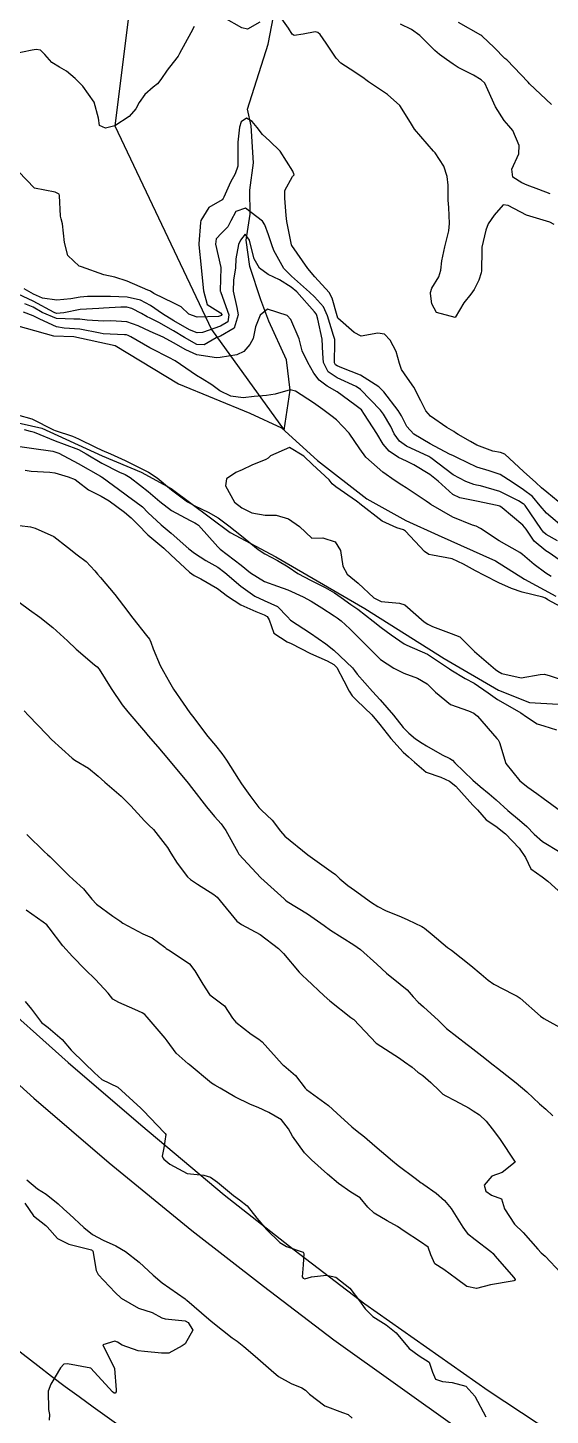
# Model space of a CAD drawing. Header units: metres. Extents: x 292545 to 299085, y 7450245 to 7463078.
# Drawn here: x 295360.7 to 295405.2, y 7462231.4 to 7462349.7 of the extents above; entities that cross this region are included whole.
import ezdxf

# ---------------------------------------------------------------- set-up
doc = ezdxf.new("R2010")
doc.units = ezdxf.units.M
for name, color, linetype in [('Curvas de Nivel 1m', 11, 'Continuous'), ('Curvas de Nivel 5m', 15, 'Continuous'), ('Hidrografia', 140, 'Continuous'), ('Linha Férrea', 20, 'Continuous'), ('Vias Primárias', 230, 'Continuous')]:
    doc.layers.add(name, color=color, linetype=linetype)

msp = doc.modelspace()

# ---------------------------------------------------------------- linework, layer by layer
at = {"layer": 'Curvas de Nivel 1m', "flags": 128}
for points, elevation in [([(295380.45, 7462350.19), (295379.41, 7462349.6), (295378.94, 7462349.71), (295377.42, 7462350.56)], 667), ([(295405.57, 7462332.93), (295405.22, 7462333.14), (295404.92, 7462333.23), (295403.22, 7462333.75), (295401.66, 7462334.55), (295401.24, 7462334.61), (295400.47, 7462333.74), (295399.96, 7462332.99), (295399.74, 7462332.46), (295399.42, 7462331), (295399.4, 7462330.79), (295399.38, 7462329), (295399.35, 7462328.82), (295399.16, 7462328.2), (295398.74, 7462327.41), (295398.46, 7462327.01), (295397.88, 7462326.27), (295397.12, 7462325.02), (295395.53, 7462325.45), (295395.13, 7462326.17), (295395.04, 7462327.05), (295395.04, 7462327.15), (295395.15, 7462327.5), (295395.73, 7462328.47), (295395.9, 7462329.04), (295396, 7462329.85), (295396.26, 7462331.03), (295396.59, 7462332.41), (295396.66, 7462333.03), (295396.58, 7462334.38), (295396.54, 7462335.03), (295396.53, 7462336.3), (295396.45, 7462337.03), (295396.15, 7462337.91), (295395.41, 7462339.05), (295395.29, 7462339.21), (295393.66, 7462341.07), (295393.32, 7462341.64), (295392.42, 7462343.08), (295391.35, 7462344.03), (295389.75, 7462345.11), (295389.52, 7462345.27), (295389.37, 7462345.39), (295388.57, 7462345.93), (295387.38, 7462346.71), (295386.98, 7462347.14), (295386.13, 7462348.42), (295385.6, 7462349.16), (295385.41, 7462349.31), (295385.19, 7462349.38), (295384.17, 7462349.18), (295383.4, 7462349.05), (295383.22, 7462349.19), (295382.92, 7462349.68), (295381.84, 7462351.21)], 667), ([(295374.87, 7462349.83), (295374.57, 7462349.29), (295373.61, 7462347.54), (295373.49, 7462347.31), (295373.38, 7462347.16), (295372.57, 7462346.12), (295372.03, 7462345.32), (295371.74, 7462344.95), (295371.35, 7462344.67), (295370.64, 7462344.04), (295370.16, 7462343.34), (295369.87, 7462342.81), (295369.32, 7462342.15), (295368.08, 7462341.37), (295367.31, 7462341.16), (295366.79, 7462341.39), (295366.7, 7462342), (295366.34, 7462343.39), (295365.35, 7462344.73), (295364.7, 7462345.41), (295363.96, 7462346.01), (295363.37, 7462346.35), (295362.71, 7462346.77), (295362.11, 7462347.44), (295361.75, 7462347.81), (295361.39, 7462347.87), (295361.04, 7462347.81), (295359.38, 7462347.47)], 667), ([(295405.25, 7462335.56), (295404.27, 7462335.92), (295403.26, 7462336.31), (295402.81, 7462336.51), (295402.06, 7462336.97), (295401.96, 7462337.66), (295402.56, 7462338.96), (295402.58, 7462339.68), (295402.05, 7462340.97), (295401.71, 7462341.37), (295401.32, 7462341.81), (295400.58, 7462342.99), (295399.92, 7462344.42), (295399.65, 7462345), (295399.36, 7462345.29), (295398.69, 7462345.68), (295397.38, 7462346.34), (295396.96, 7462346.61), (295396.39, 7462347.03), (295395.79, 7462347.45), (295395.39, 7462347.79), (295394.13, 7462349.06), (295393.41, 7462349.58), (295392.48, 7462350.02)], 668), ([(295405.34, 7462343.19), (295403.48, 7462344.95), (295403.35, 7462345.08), (295401.53, 7462346.98), (295401.45, 7462347.05), (295401.38, 7462347.11), (295400.45, 7462348.04), (295399.44, 7462349), (295399.4, 7462349.04), (295399.31, 7462349.09), (295397.42, 7462350.17)], 669), ([(295406.39, 7462308.92), (295404.94, 7462310.1), (295404.51, 7462310.49), (295404.01, 7462310.94), (295402.97, 7462311.87), (295401.77, 7462312.97), (295401.37, 7462313.36), (295400.99, 7462313.5), (295400.35, 7462313.62), (295398.99, 7462314.13), (295398.43, 7462314.44), (295397.4, 7462315.02), (295397.16, 7462315.18), (295397.01, 7462315.29), (295396.42, 7462315.63), (295395.02, 7462316.59), (295394.63, 7462317.05), (295394.2, 7462317.89), (295393.6, 7462319.06), (295393.06, 7462319.83), (295392.55, 7462320.56), (295392.37, 7462321.08), (295392.1, 7462322.1), (295391.58, 7462323.09), (295391.1, 7462323.58), (295390.53, 7462323.67), (295389.1, 7462323.43), (295388.5, 7462323.73), (295387.12, 7462324.96), (295387.05, 7462325.14), (295386.65, 7462326.66), (295386.37, 7462327.15), (295385.16, 7462328.47), (295384.55, 7462329.18), (295383.19, 7462331.15), (295383.18, 7462331.19), (295383.17, 7462331.22), (295382.76, 7462333.19), (295382.71, 7462333.71), (295382.6, 7462335.2), (295382.6, 7462335.85), (295383.26, 7462337.03), (295383.34, 7462337.11), (295383.38, 7462337.19), (295383.27, 7462337.5), (295382.21, 7462339.2), (295381.3, 7462340.08), (295380.7, 7462340.61), (295380.25, 7462341.23), (295379.82, 7462341.73), (295379.32, 7462342.02), (295378.86, 7462341.7), (295378.72, 7462341.25), (295378.59, 7462339.96), (295378.58, 7462339.25), (295378.59, 7462337.93), (295378.37, 7462337.25), (295377.95, 7462336.55), (295377.39, 7462335.26), (295377.34, 7462335.16), (295377.24, 7462335.06), (295376.12, 7462334.38), (295375.43, 7462333.28), (295375.39, 7462333.1), (295375.26, 7462331.28), (295375.26, 7462331.21), (295375.45, 7462329.28), (295375.48, 7462328.96), (295375.65, 7462327.27), (295375.98, 7462326.12), (295377.12, 7462325.4), (295377.21, 7462325.26), (295377.2, 7462325.18), (295377.12, 7462325.14), (295376.95, 7462325.09), (295375.12, 7462325.05), (295374.41, 7462325.3), (295373.74, 7462325.92), (295373.13, 7462326.23), (295371.42, 7462327.05), (295371.14, 7462327.25), (295371.08, 7462327.27), (295370.91, 7462327.33), (295369.15, 7462328.12), (295368.09, 7462328.44), (295367.16, 7462328.65), (295365.24, 7462329.33), (295365.17, 7462329.36), (295365.05, 7462329.4), (295364.08, 7462330.31), (295363.81, 7462331.42), (295363.63, 7462333.01), (295363.51, 7462333.43), (295363.46, 7462333.66), (295363.36, 7462335.43), (295363.33, 7462335.52), (295363.24, 7462335.6), (295362.99, 7462335.69), (295361.25, 7462336.05), (295359.86, 7462337.46)], 666), ([(295405.87, 7462305.95), (295404.9, 7462306.51), (295404.67, 7462306.7), (295404.49, 7462306.94), (295403.53, 7462308.34), (295403.1, 7462308.96), (295403.02, 7462309.05), (295402.93, 7462309.12), (295402.53, 7462309.37), (295400.94, 7462310.17), (295399.3, 7462310.64), (295398.95, 7462310.71), (295398.72, 7462310.77), (295398.04, 7462311.01), (295396.96, 7462311.6), (295395.06, 7462313.05), (295394.98, 7462313.1), (295394.89, 7462313.14), (295392.99, 7462314.04), (295392.37, 7462314.45), (295391.93, 7462315.09), (295391.63, 7462315.71), (295391.02, 7462316.76), (295390.75, 7462317.1), (295389.05, 7462318.87), (295388.69, 7462319.12), (295387.06, 7462319.86), (295386.29, 7462320.37), (295385.91, 7462321.16), (295385.85, 7462321.93), (295385.78, 7462323.16), (295385.42, 7462324.87), (295385.33, 7462325.17), (295385.27, 7462325.31), (295385.13, 7462325.49), (295383.63, 7462327.19), (295383.15, 7462327.61), (295382.14, 7462328.22), (295381.17, 7462328.69), (295380.44, 7462329.22), (295379.97, 7462330.02), (295379.67, 7462331.23), (295379.57, 7462331.6), (295379.2, 7462332.11), (295378.82, 7462331.62), (295378.65, 7462331.25), (295378.42, 7462330.01), (295378.38, 7462329.25), (295378.21, 7462328.2), (295378.18, 7462327.25), (295378.51, 7462325.87), (295378.62, 7462325.25), (295378.27, 7462324.09), (295377.1, 7462323.43), (295376.74, 7462323.27), (295375.71, 7462322.67), (295375.09, 7462322.72), (295374.03, 7462323.3), (295373.11, 7462323.87), (295371.86, 7462324.58), (295371.12, 7462324.94), (295370.85, 7462325.07), (295370.37, 7462325.34), (295369.54, 7462325.77), (295369.13, 7462325.88), (295368.6, 7462325.89), (295367.13, 7462325.8), (295366.72, 7462325.79), (295365.13, 7462325.68), (295363.73, 7462325.42), (295363.12, 7462325.36), (295362.91, 7462325.43), (295361.13, 7462326.4), (295359.42, 7462327.19)], 664), ([(295406.87, 7462303.75), (295405.16, 7462304.93), (295404.88, 7462305.1), (295403.88, 7462305.93), (295403.18, 7462306.96), (295402.91, 7462307.31), (295401.13, 7462308.78), (295400.93, 7462308.91), (295400.72, 7462308.98), (295398.94, 7462309.34), (295397.54, 7462309.62), (295396.94, 7462309.92), (295395.67, 7462311.04), (295394.96, 7462311.61), (295393.6, 7462312.43), (295392.98, 7462312.76), (295392.3, 7462313.08), (295391.5, 7462313.6), (295390.99, 7462314.21), (295390.45, 7462315.11), (295389.39, 7462316.74), (295389.13, 7462317.12), (295389.02, 7462317.23), (295388.58, 7462317.57), (295387.05, 7462318.67), (295386.21, 7462319.15), (295385.54, 7462319.65), (295385.06, 7462320.27), (295384.55, 7462321.18), (295384.09, 7462322.17), (295383.81, 7462323.18), (295383.12, 7462324.84), (295382.79, 7462325.19), (295381.13, 7462325.73), (295380.5, 7462325.22), (295380.09, 7462324.2), (295379.89, 7462323.23), (295379.62, 7462322.7), (295379.09, 7462322.12), (295378.51, 7462321.82), (295377.08, 7462321.59), (295376.76, 7462321.58), (295375.08, 7462321.83), (295374.14, 7462322.25), (295373.1, 7462322.86), (295372.22, 7462323.32), (295371.11, 7462323.82), (295370.07, 7462324.3), (295369.12, 7462324.64), (295367.76, 7462324.73), (295367.12, 7462324.71), (295365.73, 7462324.78), (295365.12, 7462324.86), (295364.58, 7462324.87), (295363.12, 7462324.93), (295361.9, 7462325.44), (295361.13, 7462325.88), (295360.4, 7462326.18)], 663), ([(295405.33, 7462302.93), (295404.87, 7462303.21), (295403.86, 7462303.93), (295402.88, 7462304.78), (295402.65, 7462304.96), (295400.89, 7462305.97), (295399.3, 7462307), (295398.91, 7462307.2), (295398.61, 7462307.3), (295396.92, 7462307.97), (295395.06, 7462309.05), (295394.93, 7462309.14), (295394.65, 7462309.34), (295392.95, 7462310.47), (295392.58, 7462310.71), (295392.01, 7462311.08), (295390.96, 7462311.81), (295389.52, 7462313.11), (295388.99, 7462313.82), (295388.1, 7462315.13), (295387.01, 7462316.27), (295386.53, 7462316.66), (295385.84, 7462317.16), (295385.03, 7462317.72), (295383.51, 7462318.72), (295383.05, 7462318.85), (295381.77, 7462318.47), (295381.04, 7462318.35), (295379.98, 7462318.28), (295379.04, 7462318.17), (295377.99, 7462318.29), (295377.05, 7462318.76), (295376.37, 7462319.27), (295375.55, 7462319.78), (295375.06, 7462320.05), (295373.24, 7462321.31), (295373.07, 7462321.41), (295372.87, 7462321.52), (295371.09, 7462322.42), (295369.46, 7462323.35), (295369.22, 7462323.48), (295369.1, 7462323.52), (295368.93, 7462323.54), (295367.11, 7462323.62), (295366.83, 7462323.66), (295365.11, 7462324.01), (295363.78, 7462324.09), (295363.11, 7462324.22), (295361.68, 7462324.88), (295361.12, 7462325.16), (295360.3, 7462325.46)], 662), ([(295359.79, 7462316.7), (295361.02, 7462316.37), (295362.86, 7462315.43), (295363, 7462315.37), (295364.48, 7462314.89), (295365, 7462314.67), (295366.43, 7462313.94), (295366.99, 7462313.69), (295367.73, 7462313.37), (295368.97, 7462312.8), (295370, 7462312.31), (295370.96, 7462311.82), (295371.69, 7462311.32), (295372.94, 7462310.31), (295374.29, 7462309.3), (295374.93, 7462308.95), (295376.06, 7462308.41), (295376.92, 7462307.91), (295377.82, 7462307.25), (295378.9, 7462306.38), (295380.33, 7462305.23), (295380.88, 7462304.85), (295381.96, 7462304.29), (295382.87, 7462303.74), (295383.72, 7462303.18), (295384.85, 7462302.57), (295386.03, 7462301.97), (295386.84, 7462301.52), (295387.4, 7462301.14), (295388.23, 7462300.54), (295388.82, 7462300.12), (295390.12, 7462299.11), (295390.81, 7462298.56), (295391.67, 7462297.95), (295392.79, 7462297.18), (295393.02, 7462297.07), (295394.78, 7462296.3), (295396.65, 7462295.03), (295396.76, 7462294.95), (295397.98, 7462294.23), (295398.75, 7462293.81), (295399.95, 7462292.99), (295400.73, 7462292.42), (295401.98, 7462291.71), (295402.72, 7462291.3), (295403.23, 7462290.95), (295404.13, 7462290.36), (295404.71, 7462290.18), (295405.78, 7462289.84)], 662), ([(295360.35, 7462315.46), (295360.87, 7462315.32), (295361, 7462315.29), (295361.22, 7462315.22), (295362.99, 7462314.49), (295363.77, 7462314.2), (295364.99, 7462313.74), (295365.64, 7462313.39), (295366.97, 7462312.58), (295368.5, 7462311.83), (295368.96, 7462311.62), (295369.39, 7462311.35), (295370.28, 7462310.68), (295370.94, 7462310.16), (295371.92, 7462309.32), (295372.93, 7462308.54), (295374.53, 7462307.68), (295374.91, 7462307.5), (295375.05, 7462307.42), (295375.23, 7462307.29), (295376.89, 7462305.45), (295377.09, 7462305.26), (295378.87, 7462303.87), (295379.68, 7462303.23), (295380.85, 7462302.5), (295381.97, 7462302.08), (295382.84, 7462301.79), (295384.17, 7462301.18), (295384.83, 7462300.81), (295385.75, 7462300.24), (295386.82, 7462299.55), (295387.06, 7462299.39), (295387.39, 7462299.14), (295388.13, 7462298.45), (295388.8, 7462297.8), (295389.47, 7462297.11), (295390.77, 7462295.85), (295391.89, 7462295.09), (295392.76, 7462294.67), (295393.93, 7462294.24), (295394.75, 7462293.75), (295395.45, 7462293.04), (295396.73, 7462292.01), (295398.28, 7462291.45), (295398.72, 7462291.26), (295399.05, 7462291), (295400.69, 7462289.11), (295400.8, 7462288.98), (295400.9, 7462288.77), (295401.46, 7462286.97), (295402.65, 7462285.49), (295403.32, 7462284.95), (295404.1, 7462284.4), (295404.63, 7462284.01), (295406.12, 7462282.92)], 663), ([(295359.58, 7462314.07), (295360.99, 7462313.86), (295362.81, 7462313.61), (295362.98, 7462313.55), (295363.07, 7462313.52), (295363.31, 7462313.43), (295364.97, 7462312.57), (295366.87, 7462311.47), (295366.95, 7462311.42), (295367.01, 7462311.38), (295368.94, 7462309.97), (295369.29, 7462309.71), (295369.8, 7462309.35), (295370.44, 7462308.85), (295370.92, 7462308.38), (295372.05, 7462307.32), (295372.9, 7462306.61), (295374.42, 7462305.29), (295374.88, 7462304.91), (295375.87, 7462304.28), (295376.87, 7462303.7), (295377.47, 7462303.25), (295378.85, 7462302.08), (295380.05, 7462301.23), (295380.83, 7462300.88), (295381.97, 7462300.35), (295382.82, 7462299.48), (295383.09, 7462299.19), (295384.8, 7462298.08), (295386.09, 7462297.16), (295386.78, 7462296.62), (295388.37, 7462295.13), (295388.54, 7462294.9), (295388.76, 7462294.6), (295390.09, 7462293.11), (295390.73, 7462292.41), (295391.88, 7462291.09), (295392.7, 7462290.05), (295393.17, 7462289.55), (295393.76, 7462289.06), (295394.32, 7462288.69), (295394.69, 7462288.47), (295396.01, 7462287.7), (295396.68, 7462287.39), (295396.89, 7462287.24), (295397.11, 7462287.02), (295398.65, 7462285.54), (295399.27, 7462285), (295400.03, 7462284.38), (295400.63, 7462283.87), (295401.62, 7462282.97), (295402.61, 7462282.12), (295403.25, 7462281.59), (295403.87, 7462280.94), (295404.59, 7462280.3), (295406.1, 7462279.4)], 664), ([(295406.82, 7462299.96), (295405.05, 7462300.93), (295404.83, 7462301.06), (295404.61, 7462301.16), (295402.84, 7462301.57), (295401.93, 7462301.88), (295400.85, 7462302.38), (295399.62, 7462302.99), (295398.87, 7462303.39), (295397.83, 7462303.97), (295396.88, 7462304.41), (295395.19, 7462304.73), (295394.88, 7462304.8), (295394.51, 7462305.05), (295392.9, 7462306.77), (295392.73, 7462306.9), (295392.14, 7462307.08), (295390.91, 7462307.65), (295389, 7462309.12), (295388.93, 7462309.17), (295388.71, 7462309.35), (295386.95, 7462310.56), (295386.63, 7462310.83), (295386.38, 7462311.15), (295384.97, 7462312.48), (295384.21, 7462313.18), (295382.99, 7462313.91), (295381.38, 7462313.21), (295381.18, 7462313.02), (295380.98, 7462312.9), (295379.79, 7462312.42), (295378.96, 7462312.02), (295378.41, 7462311.8), (295377.61, 7462311.25), (295377.54, 7462310.66), (295378.3, 7462309.25), (295378.93, 7462308.77), (295379.79, 7462308.36), (295380.92, 7462308.16), (295381.87, 7462308.15), (295382.92, 7462307.85), (295383.85, 7462307.18), (295384.9, 7462306.2), (295385.85, 7462306.21), (295386.89, 7462305.86), (295387.34, 7462305.14), (295387.54, 7462303.81), (295387.91, 7462303.13), (295388.85, 7462302.35), (295390.2, 7462301.11), (295390.83, 7462300.79), (295392.39, 7462300.64), (295392.83, 7462300.49), (295394.48, 7462299.05), (295394.81, 7462298.84), (295395.2, 7462298.65), (295396.8, 7462298.06), (295397.54, 7462297.76), (295398.3, 7462297.01), (295398.79, 7462296.51), (295400.57, 7462294.98), (295400.76, 7462294.83), (295401.11, 7462294.63), (295402.76, 7462294.28), (295404.38, 7462294.55), (295404.76, 7462294.6), (295405.23, 7462294.45), (295406.75, 7462293.93)], 661), ([(295359.02, 7462307.37), (295360.91, 7462307.14), (295361.3, 7462307.05), (295362.9, 7462306.33), (295364.06, 7462305.42), (295364.88, 7462304.77), (295365.66, 7462304.19), (295366.38, 7462303.39), (295366.6, 7462303.12), (295366.86, 7462302.84), (295368.1, 7462301.37), (295368.83, 7462300.42), (295369.62, 7462299.35), (295370.8, 7462297.88), (295371.04, 7462297.58), (295371.16, 7462297.33), (295371.36, 7462296.75), (295371.97, 7462295.32), (295372.24, 7462294.8), (295372.75, 7462293.89), (295373.1, 7462293.31), (295373.92, 7462292.11), (295374.5, 7462291.29), (295374.72, 7462291), (295376.04, 7462289.28), (295376.69, 7462288.49), (295377.23, 7462287.82), (295377.61, 7462287.26), (295378.65, 7462285.64), (295378.91, 7462285.24), (295379.61, 7462284.25), (295380.39, 7462283.22), (295380.62, 7462282.98), (295381.53, 7462282.12), (295382.22, 7462281.2), (295382.6, 7462280.78), (295384.57, 7462279.17), (295386.56, 7462277.76), (295386.91, 7462277.5), (295387.29, 7462277.14), (295387.98, 7462276.56), (295388.54, 7462276.15), (295390, 7462275.11), (295390.53, 7462274.77), (295391.19, 7462274.43), (295392.51, 7462273.88), (295393.08, 7462273.64), (295394.29, 7462273.05), (295394.43, 7462272.98), (295394.5, 7462272.93), (295395.16, 7462272.38), (295396.49, 7462271.28), (295396.81, 7462271.03), (295398.46, 7462269.75), (295399.34, 7462269), (295399.94, 7462268.48), (295400.44, 7462268.15), (295402.09, 7462267.3), (295402.43, 7462267.13), (295402.69, 7462266.96), (295404.42, 7462265.42), (295404.69, 7462265.21), (295405.21, 7462264.93), (295406.4, 7462264.29)], 666), ([(295358.94, 7462301.48), (295360.82, 7462300.07), (295361.69, 7462299.44), (295362.8, 7462298.57), (295364.04, 7462297.42), (295364.78, 7462296.71), (295366.35, 7462295.39), (295366.59, 7462295.21), (295366.76, 7462295.02), (295367.78, 7462293.37), (295368.73, 7462291.96), (295369.21, 7462291.36), (295370.7, 7462289.61), (295370.93, 7462289.34), (295371.76, 7462288.4), (295372.67, 7462287.31), (295374.35, 7462285.29), (295374.64, 7462284.93), (295375.91, 7462283.28), (295376.61, 7462282.44), (295377.17, 7462281.83), (295377.57, 7462281.26), (295378.58, 7462279.39), (295378.68, 7462279.24), (295380.55, 7462277.22), (295382.54, 7462275.41), (295382.65, 7462275.31), (295382.81, 7462275.2), (295384.52, 7462274.13), (295385.94, 7462273.16), (295386.5, 7462272.76), (295387.49, 7462272.13), (295388.49, 7462271.51), (295389.04, 7462271.11), (295390.46, 7462269.85), (295391.28, 7462269.09), (295392.44, 7462268.13), (295393.03, 7462267.66), (295393.56, 7462267.06), (295393.97, 7462266.6), (295394.42, 7462266.22), (295395.7, 7462265.04), (295396.4, 7462264.37), (295398.16, 7462263.01), (295398.38, 7462262.84), (295399.42, 7462262.04), (295400.37, 7462261.27), (295400.74, 7462260.98), (295402.34, 7462259.74), (295403.24, 7462258.95), (295404.32, 7462257.95), (295404.87, 7462257.48), (295405.45, 7462256.92)], 667), ([(295360.35, 7462291.46), (295360.72, 7462291.05), (295362.28, 7462289.43), (295362.69, 7462289.02), (295364.45, 7462287.41), (295364.67, 7462287.25), (295365.84, 7462286.57), (295366.66, 7462285.9), (295367.25, 7462285.37), (295368.64, 7462284.18), (295369.47, 7462283.35), (295370.61, 7462282.07), (295370.98, 7462281.71), (295371.39, 7462281.33), (295372.58, 7462279.79), (295372.86, 7462279.31), (295373.4, 7462278.46), (295374.3, 7462277.29), (295374.55, 7462277.07), (295375.15, 7462276.68), (295376.54, 7462275.78), (295376.83, 7462275.56), (295377.09, 7462275.26), (295378.51, 7462273.52), (295378.89, 7462273.24), (295380.49, 7462272.38), (295382.05, 7462271.2), (295382.48, 7462270.77), (295383.82, 7462269.18), (295384.13, 7462268.86), (295384.45, 7462268.57), (295385.96, 7462267.15), (295386.43, 7462266.73), (295388.24, 7462265.31), (295388.41, 7462265.18), (295388.44, 7462265.16), (295388.48, 7462265.13), (295390.38, 7462263.1), (295392.37, 7462261.82), (295392.82, 7462261.53), (295393.45, 7462261.06), (295393.95, 7462260.65), (295394.36, 7462260.34), (295395.06, 7462259.76), (295395.8, 7462259.04), (295396.07, 7462258.77), (295396.33, 7462258.62), (295397.11, 7462258.23), (295398.32, 7462257.57), (295398.67, 7462257.35), (295399.2, 7462257), (295399.78, 7462256.46), (295400.3, 7462255.81), (295400.91, 7462254.97), (295402.26, 7462252.96), (295401.15, 7462252.07), (295400.25, 7462251.78), (295399.61, 7462250.99), (295399.76, 7462250.5), (295400.23, 7462250.14), (295401.07, 7462249.82), (295401.33, 7462248.97), (295402.2, 7462247.68), (295402.92, 7462246.95), (295404.18, 7462245.53), (295404.48, 7462245.24), (295404.82, 7462244.93), (295406.15, 7462243.52)], 668), ([(295360.59, 7462280.91), (295362.1, 7462279.44), (295362.35, 7462279.21), (295362.57, 7462279.01), (295364.17, 7462277.41), (295364.55, 7462277.06), (295365.42, 7462276.28), (295366.13, 7462275.39), (295366.53, 7462274.98), (295367.93, 7462273.95), (295368.51, 7462273.55), (295368.78, 7462273.36), (295370.49, 7462272.44), (295371.27, 7462272.11), (295372.36, 7462271.31), (295372.42, 7462271.25), (295372.48, 7462271.18), (295372.81, 7462270.98), (295374.47, 7462269.88), (295374.92, 7462269.29), (295375.59, 7462268.13), (295376.17, 7462267.27), (295376.43, 7462267.06), (295377.46, 7462266.29), (295378.12, 7462265.24), (295378.41, 7462264.91), (295379.73, 7462263.89), (295380.39, 7462263.45), (295380.67, 7462263.22), (295382.36, 7462261.33), (295382.43, 7462261.26), (295382.51, 7462261.2), (295383.51, 7462260.34), (295384.34, 7462259.27), (295384.46, 7462259.17), (295386.32, 7462257.8), (295387.04, 7462257.14), (295388.3, 7462255.97), (295388.78, 7462255.6), (295389.4, 7462255.11), (295390.28, 7462254.34), (295391.77, 7462253.08), (295392.26, 7462252.69), (295393.71, 7462251.6), (295394.24, 7462251.21), (295394.33, 7462251.15), (295394.47, 7462251.06), (295395.51, 7462250.31), (295396.23, 7462249.69), (295396.78, 7462249.02), (295397.79, 7462247.43), (295398.06, 7462247.01), (295398.19, 7462246.87), (295398.84, 7462246.35), (295400.18, 7462245.35), (295400.36, 7462245.17), (295400.52, 7462244.98), (295402.15, 7462243.13), (295402.25, 7462242.96), (295402.23, 7462242.87), (295402.14, 7462242.83), (295402, 7462242.82), (295400.14, 7462242.5), (295398.96, 7462242.18), (295398.14, 7462242.35), (295397.25, 7462243.02), (295396.16, 7462243.81), (295395.4, 7462244.28), (295395.05, 7462245.05), (295394.84, 7462245.71), (295394.18, 7462246.17), (295392.77, 7462247.07), (295392.2, 7462247.46), (295391.34, 7462247.96), (295390.22, 7462248.61), (295389.69, 7462249.11), (295389.03, 7462249.91), (295388.24, 7462250.39), (295387.17, 7462251.14), (295386.25, 7462251.93), (295384.87, 7462253.16), (295384.27, 7462253.77), (295383.24, 7462255.19), (295382.92, 7462255.81), (295382.31, 7462256.56), (295381.23, 7462257.21), (295380.32, 7462257.63), (295379.66, 7462257.89), (295378.33, 7462258.52), (295377.09, 7462259.26), (295376.62, 7462259.54), (295376.35, 7462259.71), (295374.43, 7462261.29), (295374.36, 7462261.35), (295373.32, 7462262.25), (295372.55, 7462263.32), (295372.39, 7462263.55), (295370.85, 7462265.33), (295370.65, 7462265.57), (295370.42, 7462265.71), (295369.79, 7462265.98), (295368.43, 7462266.57), (295367.92, 7462266.86), (295367.51, 7462267.37), (295366.45, 7462268.54), (295365.56, 7462269.4), (295364.47, 7462270.49), (295363.65, 7462271.42), (295362.5, 7462272.95), (295362.28, 7462273.21), (295361.97, 7462273.44), (295360.52, 7462274.45)], 669), ([(295360.43, 7462266.67), (295360.99, 7462266.02), (295361.42, 7462265.44), (295361.83, 7462264.87), (295362.4, 7462264.46), (295363.61, 7462263.42), (295364.37, 7462262.5), (295365.5, 7462261.4), (295366.35, 7462260.57), (295366.99, 7462260.02), (295368.34, 7462259.36), (295370.32, 7462257.57), (295370.55, 7462257.34), (295372.29, 7462255.49), (295372.38, 7462255.41), (295372.44, 7462255.32), (295372.28, 7462254.17), (295372.14, 7462253.46), (295372.19, 7462253.32), (295372.27, 7462253.22), (295372.78, 7462252.8), (295374.25, 7462252), (295375.69, 7462251.84), (295376.25, 7462251.69), (295376.86, 7462251.26), (295378.23, 7462250.13), (295378.74, 7462249.76), (295379.37, 7462249.23), (295380.21, 7462248.19), (295381.04, 7462247.21), (295382.18, 7462246.12), (295382.75, 7462245.76), (295384.17, 7462245.27), (295384.23, 7462245.17), (295384.16, 7462244.21), (295384.08, 7462243.18), (295384.15, 7462243.07), (295384.31, 7462243.01), (295384.88, 7462243.17), (295386.15, 7462243.31), (295386.95, 7462243.14), (295388.14, 7462242.21), (295388.96, 7462241.12), (295389.45, 7462240.44), (295390.11, 7462239.81), (295391.25, 7462239.09), (295392.09, 7462238.39), (295393.21, 7462237.07), (295394.07, 7462236.43), (295394.92, 7462235.9), (295395.21, 7462235.04), (295395.45, 7462234.44), (295396.05, 7462234.25), (295396.88, 7462234.18), (295398.04, 7462233.84), (295398.82, 7462233), (295399.75, 7462231.25)], 669), ([(295360.4, 7462249.46), (295361.15, 7462248.38), (295362.2, 7462247.55), (295362.27, 7462247.5), (295362.33, 7462247.44), (295363.21, 7462246.46), (295364.18, 7462245.98), (295366.09, 7462245.48), (295366.17, 7462245.42), (295366.19, 7462245.41), (295366.22, 7462245.39), (295366.5, 7462243.73), (295366.66, 7462243.38), (295368.13, 7462241.84), (295368.64, 7462241.35), (295370.11, 7462240.51), (295371.29, 7462240.15), (295372.11, 7462239.67), (295372.38, 7462239.59), (295374.1, 7462239.42), (295374.35, 7462239.29), (295374.74, 7462238.64), (295374.08, 7462237.47), (295373.84, 7462237.29), (295372.71, 7462236.68), (295372.07, 7462236.67), (295370.61, 7462236.8), (295370.08, 7462236.87), (295368.71, 7462237.36), (295368.33, 7462237.61), (295368.09, 7462237.69), (295367.08, 7462237.38), (295368.05, 7462235.37), (295368.21, 7462233.54), (295368.2, 7462233.37), (295368.13, 7462233.27), (295368.03, 7462233.26), (295367.89, 7462233.37), (295366.05, 7462235.39), (295364.06, 7462235.75), (295363.74, 7462235.73), (295363.47, 7462235.42), (295362.62, 7462234.02), (295362.4, 7462233.43), (295362.44, 7462231.86), (295362.53, 7462231.43), (295362.48, 7462230.96)], 671)]:
    msp.add_lwpolyline(points, dxfattribs=dict(at, elevation=elevation))
at = {"layer": 'Curvas de Nivel 5m', "flags": 128}
for points, elevation in [([(295406.59, 7462306.91), (295404.92, 7462308.31), (295404.39, 7462308.94), (295403.72, 7462309.73), (295402.95, 7462310.32), (295401.99, 7462310.97), (295400.96, 7462311.61), (295400.02, 7462311.93), (295398.97, 7462312.24), (295397.32, 7462313.03), (295397.11, 7462313.15), (295396.98, 7462313.21), (295396.66, 7462313.36), (295394.99, 7462314.24), (295393.61, 7462315.06), (295393.01, 7462315.71), (295392.56, 7462316.62), (295392.28, 7462317.08), (295391.05, 7462318.68), (295390.62, 7462319.1), (295389.06, 7462320.1), (295387.47, 7462320.73), (295387.07, 7462320.88), (295386.91, 7462320.98), (295386.84, 7462321.14), (295386.86, 7462322.91), (295386.85, 7462323.14), (295386.76, 7462323.48), (295386.24, 7462325.15), (295385.9, 7462325.93), (295385.14, 7462326.78), (295384.71, 7462327.17), (295383.16, 7462328.54), (295382.5, 7462329.2), (295381.67, 7462330.73), (295381.5, 7462331.21), (295381.2, 7462332.05), (295380.9, 7462332.9), (295380.7, 7462333.22), (295379.23, 7462334.34), (295378.42, 7462334.05), (295377.98, 7462333.25), (295377.72, 7462332.74), (295377.2, 7462332.2), (295376.73, 7462331.73), (295376.68, 7462331.27), (295377.15, 7462329.28), (295377.15, 7462329.26), (295377.09, 7462327.32), (295377.08, 7462327.26), (295377.1, 7462327.22), (295377.14, 7462327.13), (295377.83, 7462325.25), (295377.73, 7462324.64), (295377.11, 7462324.26), (295375.56, 7462323.74), (295375.11, 7462323.69), (295374.46, 7462323.95), (295373.12, 7462324.72), (295372.17, 7462325.32), (295371.13, 7462326.04), (295370.27, 7462326.48), (295369.14, 7462326.74), (295367.71, 7462326.81), (295367.14, 7462326.79), (295365.75, 7462326.79), (295365.14, 7462326.74), (295364.33, 7462326.61), (295363.13, 7462326.5), (295361.91, 7462326.66), (295361.14, 7462326.99), (295360.37, 7462327.46)], 665), ([(295360.44, 7462311.98), (295360.96, 7462311.89), (295362.56, 7462311.83), (295362.96, 7462311.77), (295364.12, 7462311.41), (295364.72, 7462311.18), (295364.95, 7462311), (295365.85, 7462310.3), (295366.94, 7462309.77), (295367.61, 7462309.37), (295368.92, 7462308.4), (295369.5, 7462307.93), (295370.05, 7462307.34), (295370.9, 7462306.47), (295372.26, 7462305.32), (295372.88, 7462304.77), (295374.46, 7462303.29), (295374.86, 7462303), (295375.42, 7462302.72), (295376.84, 7462301.89), (295377.7, 7462301.25), (295378.83, 7462300.51), (295380.12, 7462299.93), (295380.82, 7462299.66), (295381.1, 7462299.5), (295381.27, 7462299.21), (295381.67, 7462298.07), (295382.79, 7462297.35), (295383.15, 7462297.19), (295384.78, 7462296.35), (295386.21, 7462295.72), (295386.77, 7462295.42), (295387.03, 7462295.15), (295387.62, 7462294.01), (295388.09, 7462293.13), (295388.34, 7462292.73), (295388.74, 7462292.35), (295390.01, 7462291.11), (295390.7, 7462290.29), (295391.64, 7462289.09), (295392.68, 7462287.92), (295393.14, 7462287.53), (295393.66, 7462287.07), (295394.66, 7462286.24), (295395.9, 7462285.79), (295396.65, 7462285.47), (295397.19, 7462285.02), (295398.63, 7462283.42), (295398.84, 7462283.22), (295399.04, 7462283), (295399.78, 7462282.16), (295400.61, 7462281.62), (295401.42, 7462280.97), (295402.58, 7462279.75), (295403.13, 7462278.95), (295403.59, 7462277.97), (295404.56, 7462277.29), (295405.03, 7462276.93), (295406.53, 7462275.6)], 665), ([(295360.59, 7462251.45), (295361.49, 7462250.69), (295362.23, 7462250.23), (295363.27, 7462249.42), (295363.74, 7462248.94), (295364.21, 7462248.52), (295365.46, 7462247.4), (295366.19, 7462246.8), (295367.1, 7462246.3), (295368.18, 7462245.82), (295369, 7462245.35), (295370.16, 7462244.42), (295371.37, 7462243.33), (295372.14, 7462242.68), (295374.08, 7462241.29), (295374.11, 7462241.28), (295374.12, 7462241.26), (295374.23, 7462241.18), (295376.11, 7462239.58), (295376.46, 7462239.27), (295378.09, 7462237.98), (295378.52, 7462237.68), (295379.1, 7462237.23), (295380.07, 7462236.42), (295381.43, 7462235.21), (295382.05, 7462234.69), (295383.14, 7462234.09), (295384.04, 7462233.7), (295384.36, 7462233.5), (295384.69, 7462233.17), (295386.02, 7462232.18), (295387.52, 7462231.62), (295388.01, 7462231.45), (295388.34, 7462231.13)], 670)]:
    msp.add_lwpolyline(points, dxfattribs=dict(at, elevation=elevation))
at = {"layer": 'Hidrografia'}
for points, elevation in [([(295409.16, 7462483.27), (295404.57, 7462476.45), (295400.38, 7462474.08), (295397.69, 7462470.13), (295390.72, 7462462.58), (295387.72, 7462454.76), (295385.11, 7462448.68), (295382.42, 7462446.78), (295373.71, 7462437.5), (295369.84, 7462427.79), (295368.97, 7462424.78), (295366.67, 7462422.89), (295363.9, 7462418.86), (295360.97, 7462414.15), (295358.28, 7462408.86), (295356.38, 7462402.23), (295352.27, 7462396.85), (295347.11, 7462386.84), (295357.26, 7462372.52), (295354.23, 7462361.53), (295369.44, 7462352.01), (295368.08, 7462341.37), (295376.34, 7462324), (295382.54, 7462315.4)], 684.62), ([(295355.14, 7462317.09), (295361.86, 7462315.58), (295367, 7462313.2), (295370.33, 7462311.82), (295372.91, 7462310.42), (295377.93, 7462306.66), (295381.82, 7462304.59), (295389.42, 7462300.18), (295396.19, 7462295.92), (295400.84, 7462293.23), (295403.47, 7462292.17), (295405.92, 7462292.04)], 682.88)]:
    msp.add_lwpolyline(points, dxfattribs=dict(at, elevation=elevation))
for points in [[(295382.54, 7462315.4), (295383.04, 7462318.8), (295382.75, 7462321.4), (295381.22, 7462324.71), (295380.54, 7462326.53), (295379.61, 7462329.36), (295379.29, 7462331.61), (295379.65, 7462333.82), (295379.61, 7462335.88), (295379.93, 7462338.19), (295379.72, 7462341.36), (295379.4, 7462342.79), (295381.17, 7462348.33), (295381.92, 7462352.18)], [(295317.35, 7462351.12), (295320.06, 7462349.41), (295323.44, 7462345.18), (295326.92, 7462342.17), (295328.59, 7462340.46), (295332.64, 7462335.53), (295337.23, 7462332.7), (295342.32, 7462330.63), (295345.39, 7462330.11), (295350.01, 7462328.86), (295357.46, 7462324.96), (295362.86, 7462323.45), (295364.58, 7462323.4), (295368.11, 7462322.62), (295373.53, 7462319.34), (295379.61, 7462316.84), (295382.31, 7462315.6), (295385.39, 7462312.82), (295389.6, 7462309.55), (295392.93, 7462307.69), (295395.68, 7462306.44), (295400.57, 7462304.26), (295403.06, 7462302.7), (295405.73, 7462301.23)]]:
    msp.add_lwpolyline(points, dxfattribs=at)
at = {"layer": 'Linha Férrea', "linetype": 'Continuous'}
for points in [[(295285.06, 7462356.05), (295290.53, 7462347.36), (295296.31, 7462338.6), (295301.85, 7462330.57), (295307.41, 7462322.95), (295313.67, 7462314.73), (295318.98, 7462308.21), (295326.98, 7462298.54), (295334.22, 7462290.28), (295342.63, 7462281.62), (295348.96, 7462275.39), (295357.34, 7462267.49), (295364.1, 7462261.45), (295370.3, 7462256.14), (295377.41, 7462250.17), (295383.39, 7462245.48), (295389.43, 7462240.87), (295399.95, 7462233.47), (295412.57, 7462225.15)], [(295281.43, 7462353.88), (295287.11, 7462345.12), (295293.07, 7462336.21), (295298.49, 7462328.33), (295304, 7462320.6), (295310.3, 7462312.4), (295315.63, 7462305.81), (295323.77, 7462295.94), (295331.06, 7462287.8), (295339.54, 7462278.78), (295346.01, 7462272.37), (295354.28, 7462264.66), (295361.17, 7462258.43), (295367.62, 7462252.9), (295374.67, 7462247.12), (295380.78, 7462242.37), (295386.77, 7462237.81), (295397.49, 7462230.15)]]:
    msp.add_lwpolyline(points, dxfattribs=at)
at = {"layer": 'Vias Primárias', "elevation": 699.68}
for points in [[(295202.25, 7462384.07), (295215.89, 7462369.28), (295231.7, 7462352.97), (295252.53, 7462335.53), (295281.68, 7462310.7), (295323.32, 7462269.08, 0.032873), (295361.52, 7462235.61, 0.055163), (295401.65, 7462211.36), (295457.69, 7462182.15), (295544.9, 7462149.99)], [(295196.54, 7462378.31), (295228.97, 7462345.61), (295263.32, 7462316.32), (295296.76, 7462284.67), (295329.22, 7462252.01, 0.039308), (295352.47, 7462232.04, 0.026327), (295378.43, 7462215.08, 0.003722), (295411.61, 7462196.15, 0.018564), (295444.33, 7462179.37, -0.426432), (295453.03, 7462153.77, -0.324514), (295426.39, 7462147.01), (295365.83, 7462179.44, -0.059925), (295312.11, 7462217.11, -0.024009), (295290.75, 7462238.21, 0.02395), (295262.17, 7462266.44, -0.001055), (295216.82, 7462307.32, 0.209686), (295185.68, 7462317.71, -0.022134), (295156.77, 7462316.36, 0.012535), (295062.21, 7462313.74, -17.774583)]]:
    msp.add_lwpolyline(points, format="xyb", dxfattribs=at)

doc.saveas('drawing.dxf')
